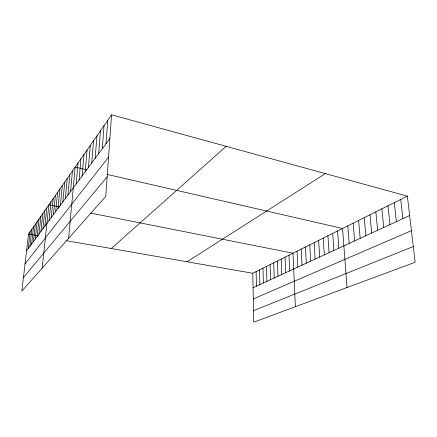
<?xml version="1.0" encoding="UTF-8"?>
<svg xmlns="http://www.w3.org/2000/svg" width="437" height="437" viewBox="0 0 437 437"><rect width="100%" height="100%" fill="white"/><g stroke="black" fill="none" stroke-linecap="round" stroke-linejoin="round"><path stroke-width="0.66" d="M111.577 114.827L105.77 196.36L21.85 291.086L28.52 234.057L111.577 114.827L407.344 196.147L415.15 262.26L253.766 322.173L252.783 273.272L407.344 196.147M106.027 143.74L107.748 120.322M102.291 148.782L104.039 125.648M98.664 153.666L100.444 130.81M95.151 158.402L96.954 135.82M91.743 162.996L93.567 140.681M88.432 167.458L90.279 145.401M85.22 171.785L87.083 149.984M82.101 175.991L83.98 154.441M79.07 180.077L80.965 158.773M76.12 184.053L78.026 162.985M68.614 238.302L75.175 167.087L86.805 169.753M70.548 191.564L72.476 170.96M65.337 198.589L67.282 178.411M67.91 195.12L69.844 174.734M62.83 201.965L64.785 182M60.388 205.259L62.349 185.496M55.679 211.601L57.651 192.242M58.006 208.471L59.967 188.91M53.412 214.66L55.384 195.492M51.195 217.642L53.172 198.666M42.16 268.16L48.9 204.8L59.651 206.93M49.031 220.559L51.009 201.768M44.858 226.191L46.835 207.761M40.87 231.566L42.848 213.485M42.842 228.906L44.82 210.656M37.052 236.707L39.035 218.964M38.942 234.166L40.92 216.255M33.403 241.628L35.381 224.208M35.211 239.192L37.189 221.614M29.907 246.337L31.879 229.234M31.639 244.004L33.611 226.748M28.214 248.62L30.18 231.67M26.553 250.854L109.889 138.54M25.029 263.921L108.562 157.151M23.429 277.593L107.163 176.805M111.288 248.527L226.169 146.335M187.041 261.774L325.352 173.604M253.072 287.732L409.633 215.534M253.296 298.946L411.419 230.66M253.531 310.652L413.293 246.544M28.52 234.057L38.429 235.789M66.107 240.629L252.783 273.272M90.317 213.016L292.992 253.209L295.385 306.725M107.016 174.396L342.559 228.475L347.038 287.546M400.729 199.441L402.914 218.637M394.283 202.664L396.359 221.657M387.985 205.805L389.962 224.607M381.84 208.87L383.724 227.486M375.831 211.869L377.628 230.294M369.97 214.796L371.674 233.041M364.234 217.653L365.856 235.723M358.635 220.45L360.175 238.345M353.156 223.187L354.62 240.907M347.797 225.858L349.19 243.409M337.577 230.955L338.833 248.183M332.704 233.391L333.895 250.461M327.93 235.772L329.056 252.695M323.254 238.105L324.32 254.88M318.666 240.394L319.676 257.016M314.176 242.633L315.132 259.114M309.773 244.835L310.674 261.173M305.452 246.987L306.304 263.183M301.219 249.101L302.016 265.161M297.062 251.171L297.816 267.1M288.994 255.203L289.655 270.864M285.066 257.158L285.683 272.693M281.215 259.081L281.794 274.491M277.435 260.971L277.97 276.25M273.72 262.823L274.218 277.981M270.077 264.642L270.536 279.68M266.494 266.428L266.92 281.346M262.976 268.181L263.364 282.985M259.518 269.908L259.873 284.596M256.12 271.606L256.443 286.18"/></g></svg>
